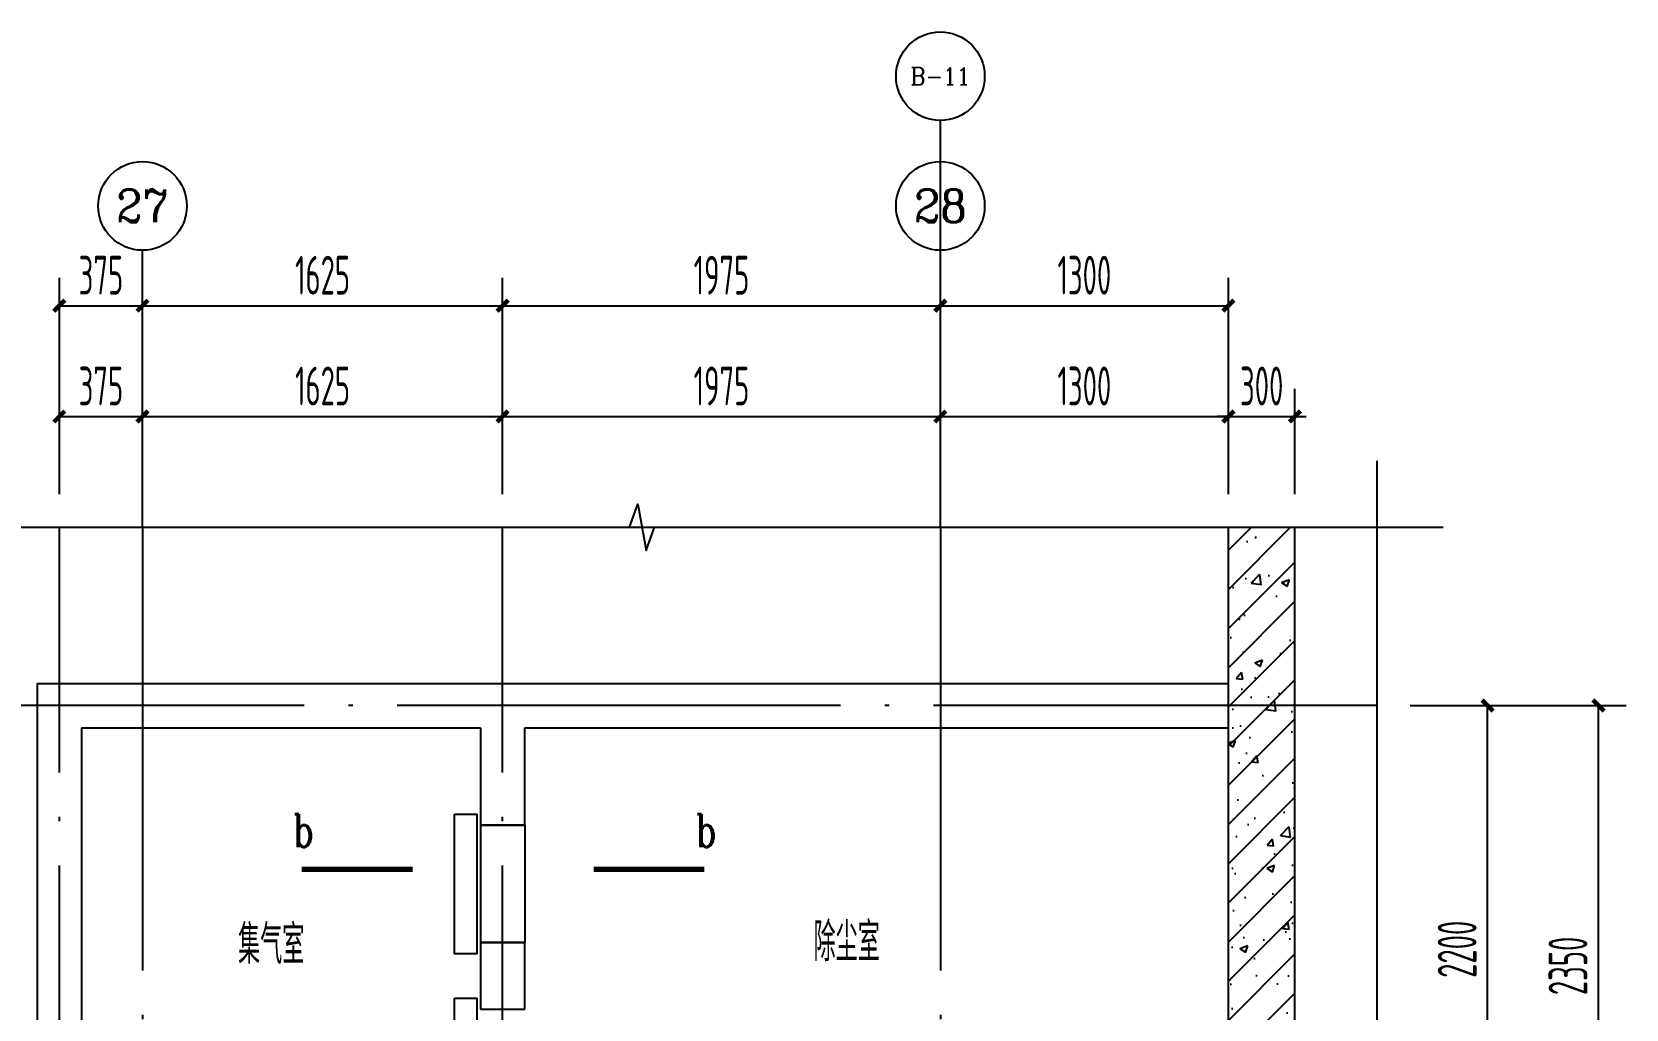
# Model space of a CAD drawing. Extents: x -473190 to 2138458, y -81875 to 2633646.
# Drawn here: x 1267944 to 1275137, y -8728 to -4318 of the extents above; entities that cross this region are included whole.
import ezdxf
from ezdxf.enums import TextEntityAlignment as Align

# ---------------------------------------------------------------- set-up
doc = ezdxf.new("R2010")
doc.units = 0
doc.header["$LTSCALE"] = 1000
doc.linetypes.add('DASH', pattern=[0.35, 0.25, -0.1])
doc.linetypes.add('DOTE', pattern=[2.42, 2, -0.2, 0.02, -0.2])
for name, color, linetype in [('A-WALL', 2, 'Continuous'), ('AXIS', 3, 'Continuous'), ('AXIS_TEXT', 7, 'Continuous'), ('DIM_SYMB', 3, 'Continuous'), ('DOTE', 1, 'DOTE'), ('PUB_DIM', 3, 'Continuous'), ('PUB_HATCH', 8, 'Continuous'), ('PUB_TEXT', 7, 'Continuous'), ('RF-M', 4, 'Continuous'), ('RF-QT', 30, 'Continuous')]:
    doc.layers.add(name, color=color, linetype=linetype)
doc.layers.add('RF-WZ', color=110, linetype='Continuous', lineweight=0)
doc.styles.add('8B2_02', font='tssdeng.shx', dxfattribs={"width": 0.6, "bigfont": 'TSSDCHN.shx'})
doc.styles.add('_TCH_AXIS', font='COMPLEX', dxfattribs={"bigfont": 'GBCBIG'})
doc.styles.add('_TCH_DIM_T3', font='tssdeng.shx', dxfattribs={"width": 0.564706, "bigfont": '@@@tssdchn.shx'})
doc.styles.add('_TCH_LABEL', font='COMPLEX', dxfattribs={"bigfont": 'GBCBIG'})
doc.styles.add('COMPLEX', font='COMPLEX.shx', dxfattribs={"width": 0.65})
doc.dimstyles.new('_TCH_ARCH&&50', dxfattribs={"dimtxt": 175, "dimasz": 50, "dimexe": 125, "dimexo": 150, "dimgap": 50, "dimtad": 1, "dimdec": 0, "dimzin": 0, "dimdsep": 46, "dimtxsty": '_TCH_DIM_T3', "dimblk": 'ARCHTICK', "dimcen": 0.09, "dimclrt": 7, "dimazin": 2, "dimtfac": 1, "dimtdec": 0, "dimtix": 1, "dimtmove": 2, "dimatfit": 3, "dimfxl": 0, "dimtolj": 1, "dimtzin": 0, "dimarcsym": 0})
pattern_1 = [(45, (-477544.96, -71625.69), (-88.388348, 88.388348), []), (50, (-477544.96, -71625.7), (358.63009, -31.376067), [37.5, -412.5]), (355, (-477544.96, -71625.7), (-69.37567, 376.09607), [30, -330]), (100.4514, (-477515.08, -71628.3), (289.25469, 344.71977), [31.870095, -350.571056]), (46.1842, (-477544.96, -71525.7), (533.62052, -82.75951), [56.25, -618.75]), (96.6356, (-477500.5, -71532.6), (467.33135, 487.05894), [47.80514, -525.8565]), (351.1842, (-477544.96, -71525.7), (467.33097, 487.0593), [45, -495]), (21, (-477494.96, -71550.7), (298.453526, -201.309445), [37.5, -412.5]), (326, (-477494.96, -71550.7), (121.657666, 362.57502), [30, -330]), (71.4514, (-477470.1, -71567.47), (420.111314, 161.26525), [31.870095, -350.571056]), (37.5, (-477544.96, -71625.69), (6.079928, 166.446927), [0, -326, 0, -335, 0, -331.25]), (7.5, (-477544.96, -71625.69), (131.534769, 197.205856), [0, -191, 0, -318.5, 0, -126.25]), (327.5, (-477656.46, -71625.69), (266.911218, -11.277436), [0, -125, 0, -390, 0, -517.5]), (317.5, (-477706.46, -71625.7), (291.593085, 50.05249), [0, -162.5, 0, -259, 0, -367.5])]

# ---------------------------------------------------------------- blocks, each defined once
blk = doc.blocks.new('_ArchTick')
at = {"color": 0, "linetype": 'ByBlock', "const_width": 0.4}
blk.add_lwpolyline([(-0.5, -0.5), (0.5, 0.5)], dxfattribs=at)
blk = doc.blocks.new('*D3302')
at = {"layer": 'Defpoints', "color": 0, "transparency": 16777216}
for p in [(1268443, -6053.2), (1268068, -6553.2), (1268443, -6553.2)]:
    blk.add_point(p, dxfattribs=at)
at = {"layer": 'PUB_DIM', "color": 0, "lineweight": -2, "transparency": 16777216}
for p, q in [((1268068, -6403.2), (1268068, -5928.2)), ((1268443, -6403.2), (1268443, -5928.2)), ((1268068, -6053.2), (1268443, -6053.2))]:
    blk.add_line(p, q, dxfattribs=at)
at = {"layer": 'PUB_DIM', "color": 0, "lineweight": -2, "transparency": 16777216, "xscale": 50, "yscale": 50, "zscale": 50, "rotation": 180}
blk.add_blockref('_ArchTick', (1268068, -6053.2), dxfattribs=at)
at = {"layer": 'PUB_DIM', "color": 0, "lineweight": -2, "transparency": 16777216, "xscale": 50, "yscale": 50, "zscale": 50}
blk.add_blockref('_ArchTick', (1268443, -6053.2), dxfattribs=at)
at = {"layer": 'PUB_DIM', "color": 7, "transparency": 16777216, "insert": (1268255.5, -5915.7), "char_height": 175, "attachment_point": 5, "style": '_TCH_DIM_T3'}
blk.add_mtext('\\A1;375', dxfattribs=at)
blk = doc.blocks.new('*D3303')
at = {"layer": 'Defpoints', "color": 0, "transparency": 16777216}
for p in [(1270068, -6053.2), (1268443, -6553.2), (1270068, -6553.2)]:
    blk.add_point(p, dxfattribs=at)
at = {"layer": 'PUB_DIM', "color": 0, "lineweight": -2, "transparency": 16777216}
for p, q in [((1268443, -6403.2), (1268443, -5928.2)), ((1270068, -6403.2), (1270068, -5928.2)), ((1268443, -6053.2), (1270068, -6053.2))]:
    blk.add_line(p, q, dxfattribs=at)
at = {"layer": 'PUB_DIM', "color": 0, "lineweight": -2, "transparency": 16777216, "xscale": 50, "yscale": 50, "zscale": 50, "rotation": 180}
blk.add_blockref('_ArchTick', (1268443, -6053.2), dxfattribs=at)
at = {"layer": 'PUB_DIM', "color": 0, "lineweight": -2, "transparency": 16777216, "xscale": 50, "yscale": 50, "zscale": 50}
blk.add_blockref('_ArchTick', (1270068, -6053.2), dxfattribs=at)
at = {"layer": 'PUB_DIM', "color": 7, "transparency": 16777216, "insert": (1269255.5, -5915.7), "char_height": 175, "attachment_point": 5, "style": '_TCH_DIM_T3'}
blk.add_mtext('\\A1;1625', dxfattribs=at)
blk = doc.blocks.new('*D3304')
at = {"layer": 'Defpoints', "color": 0, "transparency": 16777216}
for p in [(1272043, -6053.2), (1270068, -6553.2), (1272043, -6553.2)]:
    blk.add_point(p, dxfattribs=at)
at = {"layer": 'PUB_DIM', "color": 0, "lineweight": -2, "transparency": 16777216}
for p, q in [((1270068, -6403.2), (1270068, -5928.2)), ((1272043, -6403.2), (1272043, -5928.2)), ((1270068, -6053.2), (1272043, -6053.2))]:
    blk.add_line(p, q, dxfattribs=at)
at = {"layer": 'PUB_DIM', "color": 0, "lineweight": -2, "transparency": 16777216, "xscale": 50, "yscale": 50, "zscale": 50, "rotation": 180}
blk.add_blockref('_ArchTick', (1270068, -6053.2), dxfattribs=at)
at = {"layer": 'PUB_DIM', "color": 0, "lineweight": -2, "transparency": 16777216, "xscale": 50, "yscale": 50, "zscale": 50}
blk.add_blockref('_ArchTick', (1272043, -6053.2), dxfattribs=at)
at = {"layer": 'PUB_DIM', "color": 7, "transparency": 16777216, "insert": (1271055.5, -5915.7), "char_height": 175, "attachment_point": 5, "style": '_TCH_DIM_T3'}
blk.add_mtext('\\A1;1975', dxfattribs=at)
blk = doc.blocks.new('*D3305')
at = {"layer": 'Defpoints', "color": 0, "transparency": 16777216}
for p in [(1273343, -6053.2), (1272043, -6553.2), (1273343, -6553.2)]:
    blk.add_point(p, dxfattribs=at)
at = {"layer": 'PUB_DIM', "color": 0, "lineweight": -2, "transparency": 16777216}
for p, q in [((1272043, -6403.2), (1272043, -5928.2)), ((1273343, -6403.2), (1273343, -5928.2)), ((1272043, -6053.2), (1273343, -6053.2))]:
    blk.add_line(p, q, dxfattribs=at)
at = {"layer": 'PUB_DIM', "color": 0, "lineweight": -2, "transparency": 16777216, "xscale": 50, "yscale": 50, "zscale": 50, "rotation": 180}
blk.add_blockref('_ArchTick', (1272043, -6053.2), dxfattribs=at)
at = {"layer": 'PUB_DIM', "color": 0, "lineweight": -2, "transparency": 16777216, "xscale": 50, "yscale": 50, "zscale": 50}
blk.add_blockref('_ArchTick', (1273343, -6053.2), dxfattribs=at)
at = {"layer": 'PUB_DIM', "color": 7, "transparency": 16777216, "insert": (1272693, -5915.7), "char_height": 175, "attachment_point": 5, "style": '_TCH_DIM_T3'}
blk.add_mtext('\\A1;1300', dxfattribs=at)
blk = doc.blocks.new('*D3306')
at = {"layer": 'Defpoints', "color": 0, "transparency": 16777216}
for p in [(1273643, -6053.2), (1273343, -6553.2), (1273643, -6553.2)]:
    blk.add_point(p, dxfattribs=at)
at = {"layer": 'PUB_DIM', "color": 0, "lineweight": -2, "transparency": 16777216}
for p, q in [((1273343, -6403.2), (1273343, -5928.2)), ((1273643, -6403.2), (1273643, -5928.2)), ((1273343, -6053.2), (1273293, -6053.2)), ((1273343, -6053.2), (1273643, -6053.2)), ((1273643, -6053.2), (1273693, -6053.2))]:
    blk.add_line(p, q, dxfattribs=at)
at = {"layer": 'PUB_DIM', "color": 0, "lineweight": -2, "transparency": 16777216, "xscale": 50, "yscale": 50, "zscale": 50}
blk.add_blockref('_ArchTick', (1273343, -6053.2), dxfattribs=at)
at = {"layer": 'PUB_DIM', "color": 0, "lineweight": -2, "transparency": 16777216, "xscale": 50, "yscale": 50, "zscale": 50, "rotation": 180}
blk.add_blockref('_ArchTick', (1273643, -6053.2), dxfattribs=at)
at = {"layer": 'PUB_DIM', "color": 7, "transparency": 16777216, "insert": (1273493, -5915.7), "char_height": 175, "attachment_point": 5, "style": '_TCH_DIM_T3'}
blk.add_mtext('\\A1;300', dxfattribs=at)
blk = doc.blocks.new('*D3331')
at = {"layer": 'Defpoints', "color": 0, "transparency": 16777216}
for p in [(1274012.4, -7357.7), (1274512.4, -7357.7), (1274012.4, -9557.7)]:
    blk.add_point(p, dxfattribs=at)
at = {"layer": 'PUB_DIM', "color": 0, "lineweight": -2, "transparency": 16777216}
for p, q in [((1274162.4, -7357.7), (1274637.4, -7357.7)), ((1274512.4, -9557.7), (1274512.4, -7357.7)), ((1274162.4, -9557.7), (1274637.4, -9557.7))]:
    blk.add_line(p, q, dxfattribs=at)
at = {"layer": 'PUB_DIM', "color": 0, "lineweight": -2, "transparency": 16777216, "xscale": 50, "yscale": 50, "zscale": 50}
for p, rotation in [((1274512.4, -7357.7), 90), ((1274512.4, -9557.7), 270)]:
    blk.add_blockref('_ArchTick', p, dxfattribs=dict(at, rotation=rotation))
at = {"layer": 'PUB_DIM', "color": 7, "transparency": 16777216, "insert": (1274374.9, -8457.7), "char_height": 175, "attachment_point": 5, "rotation": 90, "style": '_TCH_DIM_T3'}
blk.add_mtext('\\A1;2200', dxfattribs=at)
blk = doc.blocks.new('*D3349')
at = {"layer": 'Defpoints', "color": 0, "transparency": 16777216}
for p in [(1274012.4, -7357.7), (1275012.4, -7357.7), (1274012.4, -9707.7)]:
    blk.add_point(p, dxfattribs=at)
at = {"layer": 'PUB_DIM', "color": 0, "lineweight": -2, "transparency": 16777216}
for p, q in [((1274162.4, -7357.7), (1275137.4, -7357.7)), ((1275012.4, -9707.7), (1275012.4, -7357.7)), ((1274162.4, -9707.7), (1275137.4, -9707.7))]:
    blk.add_line(p, q, dxfattribs=at)
at = {"layer": 'PUB_DIM', "color": 0, "lineweight": -2, "transparency": 16777216, "xscale": 50, "yscale": 50, "zscale": 50}
for p, rotation in [((1275012.4, -7357.7), 90), ((1275012.4, -9707.7), 270)]:
    blk.add_blockref('_ArchTick', p, dxfattribs=dict(at, rotation=rotation))
at = {"layer": 'PUB_DIM', "color": 7, "transparency": 16777216, "insert": (1274874.9, -8532.7), "char_height": 175, "attachment_point": 5, "rotation": 90, "style": '_TCH_DIM_T3'}
blk.add_mtext('\\A1;2350', dxfattribs=at)
blk = doc.blocks.new('*D3352')
at = {"layer": 'Defpoints', "color": 0, "transparency": 16777216}
for p in [(1268443, -5553.2), (1268068, -6553.2), (1268443, -6553.2)]:
    blk.add_point(p, dxfattribs=at)
at = {"layer": 'PUB_DIM', "color": 0, "lineweight": -2, "transparency": 16777216}
for p, q in [((1268068, -6403.2), (1268068, -5428.2)), ((1268443, -6403.2), (1268443, -5428.2)), ((1268068, -5553.2), (1268443, -5553.2))]:
    blk.add_line(p, q, dxfattribs=at)
at = {"layer": 'PUB_DIM', "color": 0, "lineweight": -2, "transparency": 16777216, "xscale": 50, "yscale": 50, "zscale": 50, "rotation": 180}
blk.add_blockref('_ArchTick', (1268068, -5553.2), dxfattribs=at)
at = {"layer": 'PUB_DIM', "color": 0, "lineweight": -2, "transparency": 16777216, "xscale": 50, "yscale": 50, "zscale": 50}
blk.add_blockref('_ArchTick', (1268443, -5553.2), dxfattribs=at)
at = {"layer": 'PUB_DIM', "color": 7, "transparency": 16777216, "insert": (1268255.5, -5415.7), "char_height": 175, "attachment_point": 5, "style": '_TCH_DIM_T3'}
blk.add_mtext('\\A1;375', dxfattribs=at)
blk = doc.blocks.new('*D3353')
at = {"layer": 'Defpoints', "color": 0, "transparency": 16777216}
for p in [(1270068, -5553.2), (1268443, -6553.2), (1270068, -6553.2)]:
    blk.add_point(p, dxfattribs=at)
at = {"layer": 'PUB_DIM', "color": 0, "lineweight": -2, "transparency": 16777216}
for p, q in [((1268443, -6403.2), (1268443, -5428.2)), ((1270068, -6403.2), (1270068, -5428.2)), ((1268443, -5553.2), (1270068, -5553.2))]:
    blk.add_line(p, q, dxfattribs=at)
at = {"layer": 'PUB_DIM', "color": 0, "lineweight": -2, "transparency": 16777216, "xscale": 50, "yscale": 50, "zscale": 50, "rotation": 180}
blk.add_blockref('_ArchTick', (1268443, -5553.2), dxfattribs=at)
at = {"layer": 'PUB_DIM', "color": 0, "lineweight": -2, "transparency": 16777216, "xscale": 50, "yscale": 50, "zscale": 50}
blk.add_blockref('_ArchTick', (1270068, -5553.2), dxfattribs=at)
at = {"layer": 'PUB_DIM', "color": 7, "transparency": 16777216, "insert": (1269255.5, -5415.7), "char_height": 175, "attachment_point": 5, "style": '_TCH_DIM_T3'}
blk.add_mtext('\\A1;1625', dxfattribs=at)
blk = doc.blocks.new('*D3354')
at = {"layer": 'Defpoints', "color": 0, "transparency": 16777216}
for p in [(1272043, -5553.2), (1270068, -6553.2), (1272043, -6553.2)]:
    blk.add_point(p, dxfattribs=at)
at = {"layer": 'PUB_DIM', "color": 0, "lineweight": -2, "transparency": 16777216}
for p, q in [((1270068, -6403.2), (1270068, -5428.2)), ((1272043, -6403.2), (1272043, -5428.2)), ((1270068, -5553.2), (1272043, -5553.2))]:
    blk.add_line(p, q, dxfattribs=at)
at = {"layer": 'PUB_DIM', "color": 0, "lineweight": -2, "transparency": 16777216, "xscale": 50, "yscale": 50, "zscale": 50, "rotation": 180}
blk.add_blockref('_ArchTick', (1270068, -5553.2), dxfattribs=at)
at = {"layer": 'PUB_DIM', "color": 0, "lineweight": -2, "transparency": 16777216, "xscale": 50, "yscale": 50, "zscale": 50}
blk.add_blockref('_ArchTick', (1272043, -5553.2), dxfattribs=at)
at = {"layer": 'PUB_DIM', "color": 7, "transparency": 16777216, "insert": (1271055.5, -5415.7), "char_height": 175, "attachment_point": 5, "style": '_TCH_DIM_T3'}
blk.add_mtext('\\A1;1975', dxfattribs=at)
blk = doc.blocks.new('*D3355')
at = {"layer": 'Defpoints', "color": 0, "transparency": 16777216}
for p in [(1273343, -5553.2), (1272043, -6553.2), (1273343, -6553.2)]:
    blk.add_point(p, dxfattribs=at)
at = {"layer": 'PUB_DIM', "color": 0, "lineweight": -2, "transparency": 16777216}
for p, q in [((1272043, -6403.2), (1272043, -5428.2)), ((1273343, -6403.2), (1273343, -5428.2)), ((1272043, -5553.2), (1273343, -5553.2))]:
    blk.add_line(p, q, dxfattribs=at)
at = {"layer": 'PUB_DIM', "color": 0, "lineweight": -2, "transparency": 16777216, "xscale": 50, "yscale": 50, "zscale": 50, "rotation": 180}
blk.add_blockref('_ArchTick', (1272043, -5553.2), dxfattribs=at)
at = {"layer": 'PUB_DIM', "color": 0, "lineweight": -2, "transparency": 16777216, "xscale": 50, "yscale": 50, "zscale": 50}
blk.add_blockref('_ArchTick', (1273343, -5553.2), dxfattribs=at)
at = {"layer": 'PUB_DIM', "color": 7, "transparency": 16777216, "insert": (1272693, -5415.7), "char_height": 175, "attachment_point": 5, "style": '_TCH_DIM_T3'}
blk.add_mtext('\\A1;1300', dxfattribs=at)
blk = doc.blocks.new('_AXISO')
blk.add_circle((0, 0), 0.5)
at = {"layer": 'AXIS_TEXT', "style": 'COMPLEX', "width": 1.041667}
blk.add_attdef('A', text='', height=0.56, dxfattribs=at).set_placement((-0.25, -0.28), (0.25, -0.28), align=Align.FIT)

msp = doc.modelspace()

# ---------------------------------------------------------------- hatches: boundary and pattern name
at = {"layer": 'PUB_HATCH'}
h = msp.add_hatch(dxfattribs=at)
h.set_pattern_fill('钢筋混凝土', color=256, scale=50, style=0)
h.set_pattern_definition(pattern_1)
h.paths.add_polyline_path([(1273343, -7357.7), (1273643, -7357.7), (1273643, -6553.2), (1273343, -6553.2)])
h = msp.add_hatch(dxfattribs=at)
h.set_pattern_fill('钢筋混凝土', color=256, scale=50, style=0)
h.set_pattern_definition(pattern_1)
h.paths.add_polyline_path([(1273443, -9707.7), (1273643, -9707.7), (1273643, -7357.7), (1273343, -7357.7), (1273343, -9557.7)])

# ---------------------------------------------------------------- linework, layer by layer
msp.add_lwpolyline([(1267380.1, -6553.2), (1274012.4, -6553.2), (1274012.4, -12500.2), (1267380.1, -12500.2)], close=True)
at = {"layer": 'A-WALL'}
for p, q in [((1267968, -7257.7), (1267968, -9557.7)), ((1267968, -7257.7), (1270068, -7257.7)), ((1270068, -7257.7), (1273343, -7257.7)), ((1268168, -7457.7), (1268168, -9557.7)), ((1268168, -7457.7), (1269968, -7457.7)), ((1269968, -7457.7), (1269968, -7897.7)), ((1270168, -7457.7), (1273343, -7457.7)), ((1270168, -7897.7), (1270168, -7457.7)), ((1269968, -7897.7), (1270168, -7897.7)), ((1269968, -8427.7), (1269968, -8727.7)), ((1270168, -8427.7), (1269968, -8427.7)), ((1270168, -8727.7), (1270168, -8427.7)), ((1269968, -8727.7), (1270168, -8727.7))]:
    msp.add_line(p, q, dxfattribs=at)
at = {"layer": 'AXIS'}
for p, q in [((1272043, -6553.2), (1272043, -4717.6)), ((1268443, -6553.2), (1268443, -5303.2)), ((1272043, -6553.2), (1272043, -5303.2))]:
    msp.add_line(p, q, dxfattribs=at)
at = {"layer": 'DIM_SYMB'}
for points in [[(1274012.4, -6253.2), (1274012.4, -9470.4), (1274117.4, -9508.6), (1273907.4, -9545.7), (1274012.4, -9582.9), (1274012.4, -12800.2)], [(1267080.1, -6553.2), (1270640, -6553.2), (1270678.2, -6448.2), (1270715.2, -6658.2), (1270752.5, -6553.2), (1274312.4, -6553.2)]]:
    msp.add_lwpolyline(points, dxfattribs=at)
at = {"layer": 'DIM_SYMB', "const_width": 25}
for points in [[(1269161.5, -8096.7), (1269661.5, -8096.7)], [(1270478.8, -8096.7), (1270978.8, -8096.7)]]:
    msp.add_lwpolyline(points, dxfattribs=at)
at = {"layer": 'DOTE'}
for p, q in [((1268068, -12500.2), (1268068, -6553.2)), ((1268443, -6553.2), (1268443, -12500.2)), ((1270068, -12500.2), (1270068, -6553.2)), ((1272043, -6553.2), (1272043, -12500.2)), ((1273343, -12500.2), (1273343, -6553.2)), ((1274012.4, -7357.7), (1267380.1, -7357.7))]:
    msp.add_line(p, q, dxfattribs=at)
at = {"layer": 'RF-M', "linetype": 'DASH'}
for p, q in [((1270168, -7897.7), (1269968, -7897.7)), ((1269968, -8427.7), (1270168, -8427.7))]:
    msp.add_line(p, q, dxfattribs=at)
at = {"layer": 'RF-M'}
for p, q in [((1269968, -7897.7, 0.1), (1269968, -8427.7, 0.1)), ((1270168, -7897.7, 0.1), (1270168, -8427.7, 0.1))]:
    msp.add_line(p, q, dxfattribs=at)
at = {"layer": 'RF-M', "elevation": 0.1}
for points in [[(1269850.9, -7847.7), (1269950.9, -7847.7), (1269950.9, -8477.7), (1269850.9, -8477.7)], [(1269850.9, -8677.7), (1269950.9, -8677.7), (1269950.9, -9307.7), (1269850.9, -9307.7)]]:
    msp.add_lwpolyline(points, close=True, dxfattribs=at)
at = {"layer": 'RF-QT'}
for p, q in [((1273343, -7357.7), (1273343, -6553.2)), ((1273343, -6553.2), (1273643, -6553.2)), ((1273643, -7357.7), (1273643, -6553.2)), ((1273343, -9557.7), (1273343, -7357.7)), ((1273643, -9707.7), (1273643, -7357.7))]:
    msp.add_line(p, q, dxfattribs=at)

# ---------------------------------------------------------------- block references
at = {"layer": 'AXIS'}
ref = msp.add_blockref('_AXISO', (1272043, -4517.6), dxfattribs=dict(at, xscale=400, yscale=400, zscale=400))
ref.add_attrib('A', 'B-11', dxfattribs={"layer": 'AXIS_TEXT', "height": 78.4, "style": '_TCH_AXIS'}).set_placement((1271908.6, -4556.8), (1272177.4, -4556.8), align=Align.FIT)
ref = msp.add_blockref('_AXISO', (1268443, -5103.2), dxfattribs=dict(at, xscale=400, yscale=400, zscale=400))
ref.add_attrib('A', '27', dxfattribs={"layer": 'AXIS_TEXT', "height": 147.14, "style": '_TCH_AXIS'}).set_placement((1268323.8, -5176.8), (1268562.1, -5176.8), align=Align.FIT)
ref = msp.add_blockref('_AXISO', (1272043, -5103.2), dxfattribs=dict(at, xscale=400, yscale=400, zscale=400))
ref.add_attrib('A', '28', dxfattribs={"layer": 'AXIS_TEXT', "height": 147.14, "style": '_TCH_AXIS'}).set_placement((1271923.8, -5176.8), (1272162.1, -5176.8), align=Align.FIT)

# ---------------------------------------------------------------- texts
at = {"layer": 'PUB_TEXT', "style": '_TCH_LABEL', "width": 0.705882}
for p in [(1269121.5, -7996.1), (1270938.8, -7996.1)]:
    msp.add_text('b', height=148.8, dxfattribs=at).set_placement(p)
at = {"layer": 'RF-WZ', "style": '8B2_02', "width": 0.6}
for s, p in [('集气室', (1268874.2, -8523.5)), ('除尘室', (1271470.9, -8511.7))]:
    msp.add_text(s, height=175, dxfattribs=at).set_placement(p)

# ---------------------------------------------------------------- dimensions: what is measured, and where the dimension line sits
at = {"layer": 'PUB_DIM'}
for p1, p2, distance, picture, middle in [((1268068, -6553.2), (1268443, -6553.2), 1000, '*D3352', (1268255.5, -5415.7)), ((1268443, -6553.2), (1270068, -6553.2), 1000, '*D3353', (1269255.5, -5415.7)), ((1270068, -6553.2), (1272043, -6553.2), 1000, '*D3354', (1271055.5, -5415.7)), ((1272043, -6553.2), (1273343, -6553.2), 1000, '*D3355', (1272693, -5415.7)), ((1268068, -6553.2), (1268443, -6553.2), 500, '*D3302', (1268255.5, -5915.7)), ((1268443, -6553.2), (1270068, -6553.2), 500, '*D3303', (1269255.5, -5915.7)), ((1270068, -6553.2), (1272043, -6553.2), 500, '*D3304', (1271055.5, -5915.7)), ((1272043, -6553.2), (1273343, -6553.2), 500, '*D3305', (1272693, -5915.7)), ((1273343, -6553.2), (1273643, -6553.2), 500, '*D3306', (1273493, -5915.7)), ((1274012.4, -9557.7), (1274012.4, -7357.7), -500, '*D3331', (1274374.9, -8457.7)), ((1274012.4, -9707.7), (1274012.4, -7357.7), -1000, '*D3349', (1274874.9, -8532.7))]:
    dim = msp.add_aligned_dim(p1=p1, p2=p2, distance=distance, dimstyle='_TCH_ARCH&&50', dxfattribs=at)
    dim.commit()
    dim.dimension.update_dxf_attribs({"geometry": picture, "text_midpoint": middle})

doc.saveas('drawing.dxf')
